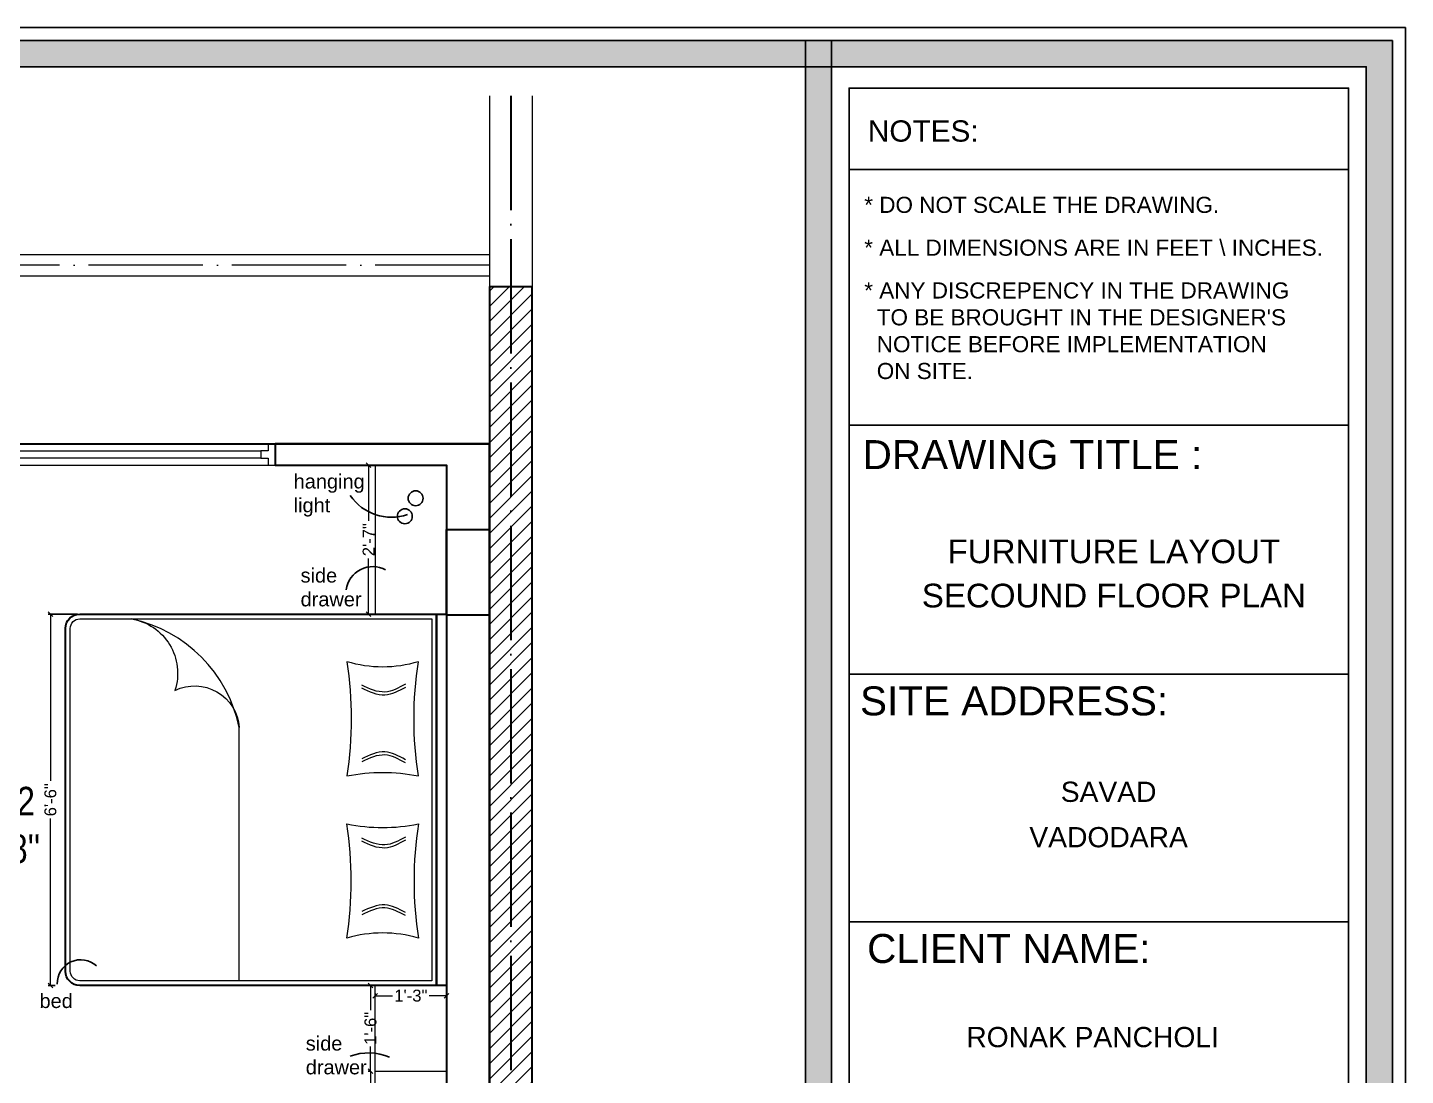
# Model space of a CAD drawing. Header units: millimetres. Extents: x 56222 to 154462, y -172610 to -121287.
# Drawn here: x 154163.2 to 154452.6, y -171547.1 to -171327 of the extents above; entities that cross this region are included whole.
import ezdxf
from ezdxf.enums import TextEntityAlignment as Align

# ---------------------------------------------------------------- set-up
doc = ezdxf.new("R2010")
doc.units = ezdxf.units.MM
doc.header["$MEASUREMENT"] = 0
doc.header["$PDMODE"] = 35
doc.linetypes.add('ACAD_ISO04W100', pattern=[30, 24, -3, 0, -3])
doc.layers.get('Defpoints').update_dxf_attribs({"color": 220})
for name, color, linetype, lineweight in [('COLUMN', 1, 'Continuous', 30), ('dim05', 1, 'Continuous', 13), ('FIRST FLOOR ( TEXT )', 7, 'Continuous', 9), ('FURNITURE', 34, 'Continuous', 9), ('GROUND FLOOR', 7, 'Continuous', 9), ('GROUND FLOOR  ( HATCH )', 251, 'Continuous', 9), ('Labelling', 1, 'Continuous', 25), ('NAME PLATE', 7, 'Continuous', 25), ('SECOND FLOOR', 7, 'Continuous', 9), ('SECOND FLOOR  ( PLINE )', 251, 'Continuous', 30), ('SECOND FLOOR ( DW_RAIL )', 7, 'Continuous', 9), ('wall', 7, 'Continuous', 30), ('X_PLOT', 1, 'Continuous', 9)]:
    doc.layers.add(name, color=color, linetype=linetype, lineweight=lineweight)
doc.styles.add('Arial', font='arial.ttf')
doc.styles.add('KATHA', font='swissc.ttf')
doc.styles.get("Standard").update_dxf_attribs({"font": 'arial.ttf', "height": 6})
doc.styles.add('style4', font='ARIALN.TTF')
doc.dimstyles.new('ISO-25', dxfattribs={"dimtxt": 2.5, "dimasz": 1, "dimexe": 0.5, "dimexo": 1, "dimtad": 0, "dimdec": 1, "dimlunit": 4, "dimtxsty": 'Standard', "dimblk": 'OBLIQUE', "dimcen": 2.5, "dimclrd": 1, "dimclre": 1, "dimclrt": 5, "dimadec": 0, "dimazin": 0, "dimtfac": 1, "dimtdec": 1, "dimtmove": 0, "dimatfit": 3, "dimfxl": 1, "dimlwd": -1, "dimarcsym": 0})

# ---------------------------------------------------------------- blocks, each defined once
blk = doc.blocks.new('_Oblique')
at = {"layer": 'wall', "color": 0, "lineweight": -2}
blk.add_line((-0.5, -0.5), (0.5, 0.5), dxfattribs=at)
blk = doc.blocks.new('*D456')
at = {"layer": 'Defpoints', "color": 0, "transparency": 16777216}
for p in [(154174.69, -171450.2), (154167.99, -171528.19), (154169.98, -171528.19)]:
    blk.add_point(p, dxfattribs=at)
at = {"layer": 'dim05', "color": 1, "linetype": 'Continuous', "lineweight": -2, "transparency": 16777216}
for p, q in [((154173.69, -171450.2), (154167.49, -171450.2)), ((154168.98, -171528.19), (154167.49, -171528.19))]:
    blk.add_line(p, q, dxfattribs=at)
at = {"layer": 'dim05', "color": 1, "linetype": 'Continuous', "transparency": 16777216}
for p, q in [((154167.99, -171450.2), (154167.99, -171485.24)), ((154167.99, -171528.19), (154167.99, -171493.15))]:
    blk.add_line(p, q, dxfattribs=at)
at = {"layer": 'dim05', "color": 1, "transparency": 16777216}
for p, rotation in [((154167.99, -171450.2), 90), ((154167.99, -171528.19), 270)]:
    blk.add_blockref('_Oblique', p, dxfattribs=dict(at, rotation=rotation))
at = {"layer": 'dim05', "color": 5, "lineweight": 25, "transparency": 16777216, "insert": (154167.99, -171489.19), "char_height": 2.5, "attachment_point": 5, "rotation": 90, "style": 'Arial'}
blk.add_mtext('6\'-6"', dxfattribs=at)
blk = doc.blocks.new('*D460')
at = {"layer": 'Defpoints', "color": 0, "transparency": 16777216}
for p in [(154251.19, -171418.93), (154234.81, -171450.2), (154251.19, -171450.2)]:
    blk.add_point(p, dxfattribs=at)
at = {"layer": 'dim05', "color": 1, "linetype": 'Continuous', "lineweight": -2, "transparency": 16777216}
for p, q in [((154250.19, -171418.93), (154234.31, -171418.93)), ((154250.19, -171450.2), (154234.31, -171450.2))]:
    blk.add_line(p, q, dxfattribs=at)
at = {"layer": 'dim05', "color": 1, "linetype": 'Continuous', "transparency": 16777216}
for p, q in [((154234.81, -171418.93), (154234.81, -171430.59)), ((154234.81, -171450.2), (154234.81, -171438.53))]:
    blk.add_line(p, q, dxfattribs=at)
at = {"layer": 'dim05', "color": 1, "transparency": 16777216}
for p, rotation in [((154234.81, -171418.93), 90), ((154234.81, -171450.2), 270)]:
    blk.add_blockref('_Oblique', p, dxfattribs=dict(at, rotation=rotation))
at = {"layer": 'dim05', "color": 5, "lineweight": 25, "transparency": 16777216, "insert": (154234.81, -171434.56), "char_height": 2.5, "attachment_point": 5, "rotation": 90, "style": 'Arial'}
blk.add_mtext('2\'-7"', dxfattribs=at)
blk = doc.blocks.new('*D461')
at = {"layer": 'Defpoints', "color": 0, "transparency": 16777216}
for p in [(154235.22, -171528.2), (154236.19, -171528.2), (154236.19, -171546.21)]:
    blk.add_point(p, dxfattribs=at)
at = {"layer": 'dim05', "color": 1, "linetype": 'Continuous', "lineweight": -2, "transparency": 16777216}
for p, q in [((154235.19, -171528.2), (154234.72, -171528.2)), ((154235.19, -171546.21), (154234.72, -171546.21))]:
    blk.add_line(p, q, dxfattribs=at)
at = {"layer": 'dim05', "color": 1, "linetype": 'Continuous', "transparency": 16777216}
for p, q in [((154235.22, -171528.2), (154235.22, -171533.37)), ((154235.22, -171546.21), (154235.22, -171541.03))]:
    blk.add_line(p, q, dxfattribs=at)
at = {"layer": 'dim05', "color": 1, "transparency": 16777216}
for p, rotation in [((154235.22, -171528.2), 90), ((154235.22, -171546.21), 270)]:
    blk.add_blockref('_Oblique', p, dxfattribs=dict(at, rotation=rotation))
at = {"layer": 'dim05', "color": 5, "lineweight": 25, "transparency": 16777216, "insert": (154235.22, -171537.2), "char_height": 2.5, "attachment_point": 5, "rotation": 90, "style": 'Arial'}
blk.add_mtext('1\'-6"', dxfattribs=at)
blk = doc.blocks.new('*D464')
at = {"layer": 'Defpoints', "color": 0, "transparency": 16777216}
for p in [(154236.19, -171546.21), (154235.22, -171570.43), (154236.19, -171570.43)]:
    blk.add_point(p, dxfattribs=at)
at = {"layer": 'dim05', "color": 1, "linetype": 'Continuous', "lineweight": -2, "transparency": 16777216}
for p, q in [((154235.19, -171546.21), (154234.72, -171546.21)), ((154235.19, -171570.43), (154234.72, -171570.43))]:
    blk.add_line(p, q, dxfattribs=at)
at = {"layer": 'dim05', "color": 1, "linetype": 'Continuous', "transparency": 16777216}
for p, q in [((154235.22, -171546.21), (154235.22, -171556.52)), ((154235.22, -171570.43), (154235.22, -171560.12))]:
    blk.add_line(p, q, dxfattribs=at)
at = {"layer": 'dim05', "color": 1, "transparency": 16777216}
for p, rotation in [((154235.22, -171546.21), 90), ((154235.22, -171570.43), 270)]:
    blk.add_blockref('_Oblique', p, dxfattribs=dict(at, rotation=rotation))
at = {"layer": 'dim05', "color": 5, "lineweight": 25, "transparency": 16777216, "insert": (154235.22, -171558.32), "char_height": 2.5, "attachment_point": 5, "rotation": 90, "style": 'Arial'}
blk.add_mtext("2'", dxfattribs=at)
blk = doc.blocks.new('*D465')
at = {"layer": 'Defpoints', "color": 0, "transparency": 16777216}
for p in [(154251.19, -171530.34), (154236.19, -171531.04), (154251.19, -171531.51)]:
    blk.add_point(p, dxfattribs=at)
at = {"layer": 'dim05', "color": 1, "linetype": 'Continuous', "lineweight": -2, "transparency": 16777216}
for p, q in [((154236.19, -171530.04), (154236.19, -171529.84)), ((154251.19, -171530.51), (154251.19, -171529.84))]:
    blk.add_line(p, q, dxfattribs=at)
at = {"layer": 'dim05', "color": 1, "linetype": 'Continuous', "transparency": 16777216}
for p, q in [((154236.19, -171530.34), (154239.86, -171530.34)), ((154251.19, -171530.34), (154247.52, -171530.34))]:
    blk.add_line(p, q, dxfattribs=at)
at = {"layer": 'dim05', "color": 1, "transparency": 16777216, "rotation": 180}
blk.add_blockref('_Oblique', (154236.19, -171530.34), dxfattribs=at)
at = {"layer": 'dim05', "color": 1, "transparency": 16777216}
blk.add_blockref('_Oblique', (154251.19, -171530.34), dxfattribs=at)
at = {"layer": 'dim05', "color": 5, "lineweight": 25, "transparency": 16777216, "insert": (154243.69, -171530.34), "char_height": 2.5, "attachment_point": 5, "style": 'Arial'}
blk.add_mtext('1\'-3"', dxfattribs=at)
blk = doc.blocks.new('LAYOUT FILE')
at = {"layer": 'NAME PLATE', "true_color": 0xd39e00}
h = blk.add_hatch(color=42, dxfattribs=at)
h.paths.add_polyline_path([(3346889.83, -513806.18), (3346889.83, -514260.7), (3347535.56, -514260.7), (3347535.56, -513806.18)])
h.paths.add_polyline_path([(3346894.36, -513810.71), (3347531.03, -513810.71), (3347531.03, -514256.17), (3346894.36, -514256.17)], flags=16)
blk.add_hatch(color=42, dxfattribs=at).paths.add_polyline_path([(3347433.6, -514256.17), (3347438.13, -514256.17), (3347438.13, -513806.18), (3347433.6, -513806.18)])
at = {"layer": 'NAME PLATE', "color": 42, "true_color": 0xd39e00}
for p, q in [((3347527.96, -513828.55), (3347441.2, -513828.55)), ((3347527.96, -513872.99), (3347441.2, -513872.99)), ((3347527.96, -513916.26), (3347441.2, -513916.26)), ((3347527.96, -513959.27), (3347441.2, -513959.27))]:
    blk.add_line(p, q, dxfattribs=at)
for points in [[(3346887.56, -513803.91), (3347537.83, -513803.91), (3347537.83, -514262.96), (3346887.56, -514262.96)], [(3346889.83, -513806.18), (3347535.56, -513806.18), (3347535.56, -514260.7), (3346889.83, -514260.7)], [(3347433.6, -514256.17), (3347433.6, -513806.18), (3347438.13, -513806.18), (3347438.13, -514256.17)], [(3346894.36, -513810.71), (3347531.03, -513810.71), (3347531.03, -514256.17), (3346894.36, -514256.17)], [(3347441.2, -514252.44), (3347441.2, -513814.44), (3347527.96, -513814.44), (3347527.96, -514252.44)]]:
    blk.add_lwpolyline(points, close=True, dxfattribs=at)
at = {"layer": 'NAME PLATE', "style": 'Arial'}
for s, height, p in [('NOTES:', 3.699, (3347454.07, -513823.73)), ('DRAWING TITLE : ', 5.0338, (3347474.01, -513880.61)), ('SITE ADDRESS:', 5.0338, (3347469.85, -513923.39)), ('CLIENT NAME:', 5.0338, (3347468.93, -513966.4))]:
    blk.add_text(s, height=height, dxfattribs=at).set_placement(p, align=Align.CENTER)
at = {"layer": 'NAME PLATE', "char_height": 2.7974, "width": 108.0765, "attachment_point": 1, "style": 'Arial'}
for s, insert in [('* DO NOT SCALE THE DRAWING.', (3347443.82, -513833.31, 0)), ('* ALL DIMENSIONS ARE IN FEET \\\\ INCHES.', (3347443.82, -513840.75, 0)), ("* ANY DISCREPENCY IN THE DRAWING \\P  TO BE BROUGHT IN THE DESIGNER'S\\P  NOTICE BEFORE IMPLEMENTATION \\P  ON SITE.", (3347443.82, -513848.18, 0))]:
    blk.add_mtext(s, dxfattribs=dict(at, insert=insert))

msp = doc.modelspace()

# ---------------------------------------------------------------- hatches: boundary and pattern name
at = {"layer": 'GROUND FLOOR  ( HATCH )'}
h = msp.add_hatch(dxfattribs=at)
h.set_pattern_fill('ANSI31', color=6, scale=18, style=0)
h.set_pattern_definition([(45, (37728.5049, -9105.756), (-1.590990258, 1.590990258), [])])
h.paths.add_polyline_path([(154269.1908, -171381.4304), (154260.1908, -171381.4304), (154260.1908, -171724.9305), (154269.1908, -171724.9305)])

# ---------------------------------------------------------------- linework, layer by layer
at = {"color": 5}
for centre in [(154244.6939, -171425.8765), (154242.4297, -171429.6548, -0.0704)]:
    msp.add_circle(centre, 1.5695, dxfattribs=at)
at = {"layer": 'COLUMN'}
msp.add_lwpolyline([(154251.1908, -171432.4304), (154260.1908, -171432.4304), (154260.1908, -171450.4304), (154251.1908, -171450.4305)], close=True, dxfattribs=at)
at = {"layer": 'Defpoints', "color": 6, "lineweight": 30}
msp.add_lwpolyline([(153859.6908, -171414.4304), (154260.1908, -171414.4304), (154260.1908, -171724.9304), (153859.6908, -171724.9304)], close=True, dxfattribs=at)
at = {"layer": 'FURNITURE'}
for p, q in [((154236.1908, -171418.9304), (154236.1908, -171450.1971)), ((154207.6652, -171527.1971), (154207.6652, -171474.0042)), ((154236.1908, -171570.4304), (154236.1908, -171528.1971)), ((154236.1908, -171546.2089), (154251.1908, -171546.2089))]:
    msp.add_line(p, q, dxfattribs=at)
at = {"layer": 'FURNITURE', "lineweight": 30}
msp.add_lwpolyline([(154171.1611, -171525.1971), (154171.1611, -171453.1971, -0.41421356), (154174.1611, -171450.1971), (154249.0919, -171450.1971), (154249.0919, -171528.1971), (154174.1611, -171528.1971, -0.41421356)], format="xyb", close=True, dxfattribs=at)
at = {"layer": 'FURNITURE'}
for points in [[(154172.1611, -171525.1971), (154172.1611, -171453.1971, -0.41421356), (154174.1611, -171451.1971), (154248.0919, -171451.1971), (154248.0919, -171527.1971), (154174.1611, -171527.1971, -0.41421356)], [(154194.144, -171466.2081, -0.52796512), (154207.6652, -171474.0042, 0.29648943), (154185.0225, -171451.1971, -0.4593765), (154194.144, -171466.2081)]]:
    msp.add_lwpolyline(points, format="xyb", close=True, dxfattribs=at)
at = {"layer": 'FURNITURE', "lineweight": 30}
msp.add_lwpolyline([(154249.0919, -171528.1971), (154249.0919, -171450.1971), (154251.1908, -171450.1971), (154251.1908, -171528.1971)], close=True, dxfattribs=at)
at = {"layer": 'FURNITURE', "elevation": -0.0053}
for points in [[(154230.271, -171484.1882, -0.10058607), (154245.271, -171484.1882, -0.07572579), (154245.271, -171460.1882, -0.14896716), (154230.271, -171460.1882, -0.0741156)], [(154230.271, -171494.2692, 0.10058607), (154245.271, -171494.2692, 0.07572579), (154245.271, -171518.2692, 0.14896716), (154230.271, -171518.2692, 0.0741156)]]:
    msp.add_lwpolyline(points, format="xyb", close=True, dxfattribs=at)
at = {"layer": 'FURNITURE'}
for points in [[(154242.5327, -171464.9299, -0.0053), (154241.1156, -171465.7019, -0.0053), (154238.122, -171467.3328, -0.0053), (154235.0053, -171465.8921, -0.0053), (154233.3639, -171465.1334, -0.0053)], [(154242.5327, -171465.5747, -0.0053), (154241.1156, -171466.3467, -0.0053), (154238.122, -171467.9775, -0.0053), (154235.0053, -171466.5369, -0.0053), (154233.3639, -171465.7782, -0.0053)], [(154242.5327, -171480.7657, -0.0053), (154241.1156, -171479.9938, -0.0053), (154238.122, -171478.3629, -0.0053), (154235.0053, -171479.8036, -0.0053), (154233.3639, -171480.5623, -0.0053)], [(154242.5327, -171481.4105, -0.0053), (154241.1156, -171480.6385, -0.0053), (154238.122, -171479.0077, -0.0053), (154235.0053, -171480.4483, -0.0053), (154233.3639, -171481.207, -0.0053)], [(154242.5327, -171497.0468, -0.0053), (154241.1156, -171497.8188, -0.0053), (154238.122, -171499.4497, -0.0053), (154235.0053, -171498.009, -0.0053), (154233.3639, -171497.2503, -0.0053)], [(154242.5327, -171497.6916, -0.0053), (154241.1156, -171498.4636, -0.0053), (154238.122, -171500.0944, -0.0053), (154235.0053, -171498.6538, -0.0053), (154233.3639, -171497.8951, -0.0053)], [(154242.5327, -171512.8826, -0.0053), (154241.1156, -171512.1107, -0.0053), (154238.122, -171510.4798, -0.0053), (154235.0053, -171511.9205, -0.0053), (154233.3639, -171512.6792, -0.0053)], [(154242.5327, -171513.5274, -0.0053), (154241.1156, -171512.7554, -0.0053), (154238.122, -171511.1246, -0.0053), (154235.0053, -171512.5652, -0.0053), (154233.3639, -171513.3239, -0.0053)]]:
    msp.add_open_spline(points, degree=3, knots=[0, 0, 0, 0, 4.57791705, 9.67113696, 9.67113696, 9.67113696, 9.67113696], dxfattribs=at)
at = {"layer": 'GROUND FLOOR'}
for p, q in [((154260.1908, -171341.3816), (154260.1908, -171862.3144)), ((154260.1908, -171341.3816), (154260.1908, -171438.4304)), ((154269.1908, -171341.3816), (154269.1908, -171862.3144)), ((153759.9408, -171374.6804), (154260.1908, -171374.6804)), ((153764.4408, -171379.1804), (154260.1908, -171379.1804))]:
    msp.add_line(p, q, dxfattribs=at)
at = {"layer": 'GROUND FLOOR', "color": 1, "linetype": 'ACAD_ISO04W100'}
msp.add_line((154264.6908, -171341.3816), (154264.6908, -171724.9304), dxfattribs=at)
msp.add_lwpolyline([(154260.1908, -171376.9304), (153762.1908, -171376.9304), (153762.1908, -171839.4304), (154260.1908, -171839.4304)], dxfattribs=at)
at = {"layer": 'GROUND FLOOR', "color": 6, "lineweight": 30}
msp.add_lwpolyline([(154269.1908, -171381.4304), (154260.1908, -171381.4304), (154260.1908, -171724.9305), (154269.1908, -171724.9305)], close=True, dxfattribs=at)
at = {"layer": 'Labelling', "color": 1}
for centre, radius, start, end in [((154239.592, -171419.3619, -0.0704), 10.4883, 214.491874, 289.025315), ((154235.6666, -171445.7923, -0.0704), 5.5741, 60.720153, 172.657333), ((154174.3626, -171527.72), 4.9265, 47.460959, 181.868625), ((154234.8691, -171553.2402, -0.0704), 10.9008, 66.578801, 111.08552)]:
    msp.add_arc(centre, radius, start, end, dxfattribs=at)
at = {"layer": 'SECOND FLOOR'}
for p, q in [((153859.6908, -171414.4304), (154260.1908, -171414.4304)), ((154215.1908, -171414.4304), (154215.1908, -171418.9304)), ((154104.1908, -171418.9304), (154251.1908, -171418.9304)), ((154251.1908, -171418.9304), (154251.1908, -171570.4304))]:
    msp.add_line(p, q, dxfattribs=at)
at = {"layer": 'SECOND FLOOR  ( PLINE )'}
msp.add_lwpolyline([(154260.1908, -171414.4304), (154215.1908, -171414.4304), (154215.1908, -171418.9304), (154251.1908, -171418.9304), (154251.1908, -171570.4304), (154219.6908, -171570.4304), (154219.6908, -171574.9304), (154251.1908, -171574.9304), (154251.1908, -171702.4304), (154186.6908, -171702.4304), (154186.6908, -171706.9304), (154251.1908, -171706.9304), (154251.1908, -171724.9304), (154260.1908, -171724.9304)], close=True, dxfattribs=at)
at = {"layer": 'SECOND FLOOR ( DW_RAIL )'}
msp.add_lwpolyline([(154215.1908, -171414.4304), (154213.6908, -171414.4304), (154213.6908, -171415.9304), (154212.1908, -171415.9304), (154212.1908, -171417.4304), (154158.1908, -171417.4304), (154158.1908, -171415.9304), (154156.6908, -171415.9304), (154156.6908, -171414.4304), (154155.1908, -171414.4304), (154155.1908, -171418.9304), (154156.6908, -171418.9304), (154156.6908, -171417.4304), (154158.1908, -171417.4304), (154158.1908, -171415.9304), (154212.1908, -171415.9304), (154212.1908, -171417.4304), (154213.6908, -171417.4304), (154213.6908, -171418.9304), (154215.1908, -171418.9304), (154215.1908, -171414.4304), (154155.1908, -171414.4304), (154155.1908, -171418.9304), (154215.1908, -171418.9304)], close=True, dxfattribs=at)
at = {"layer": 'X_PLOT', "linetype": 'ACAD_ISO04W100', "lineweight": 30}
msp.add_line((154264.6908, -171341.3816), (154264.6908, -171837.1804), dxfattribs=at)

# ---------------------------------------------------------------- block references
at = {"layer": 'NAME PLATE', "lineweight": 0, "xscale": 1.209046105522275, "yscale": 1.209046105522275, "zscale": 1.209046105522275}
msp.add_blockref('LAYOUT FILE', (-3892875.0004, 449885.6096, 0.1256), dxfattribs=at)

# ---------------------------------------------------------------- texts
at = {"layer": 'FIRST FLOOR ( TEXT )', "insert": (154143.9307, -171489.5149), "char_height": 6, "attachment_point": 5, "style": 'KATHA'}
msp.add_mtext("MASTER \\PBEDROOM-2\\P12'-3'' X 12'-8''", dxfattribs=at)
at = {"layer": 'Labelling', "color": 1, "char_height": 3, "width": 33.454272, "attachment_point": 5, "style": 'style4'}
for s, insert in [('\\A1;\\pxql;{\\fArial|b0|i0|c0|p34;hanging \\Plight}', (154235.8068, -171425.2698, -0.0704)), ('\\A1;\\pxql;{\\fArial|b0|i0|c0|p34;side \\Pdrawer}', (154237.2585, -171444.5888, -0.0704)), ('\\A1;\\pxql;{\\fArial|b0|i0|c0|p34;bed}', (154182.4296, -171531.4485)), ('\\A1;\\pxql;{\\fArial|b0|i0|c0|p34;side \\Pdrawer}', (154238.3476, -171542.8757, -0.0704))]:
    msp.add_mtext(s, dxfattribs=dict(at, insert=insert))
at = {"layer": 'NAME PLATE', "style": 'Arial'}
for s, height, p in [('FURNITURE LAYOUT', 4.972924, (154391.3371, -171439.504, 0.1256)), ('SECOUND FLOOR PLAN', 4.972924, (154391.3371, -171448.7866, 0.1256)), (' SAVAD ', 4.24568, (154390.2349, -171489.634, 0.1256)), ('VADODARA', 4.24568, (154390.2349, -171499.1656, 0.1256)), ('RONAK PANCHOLI    ', 4.245682, (154390.1729, -171541.1468, 0.1256))]:
    msp.add_text(s, height=height, dxfattribs=at).set_placement(p, align=Align.CENTER)

# ---------------------------------------------------------------- dimensions: what is measured, and where the dimension line sits
at = {"layer": 'dim05', "color": 27, "lineweight": 25, "true_color": 0x7d5120}
for base, p1, p2, override, picture, middle in [((154234.8052, -171450.1971), (154251.1908, -171418.9304), (154251.1908, -171450.1971), {"dimdec": 0, "dimtxsty": 'Arial'}, '*D460', (154234.8052, -171434.5638)), ((154167.9927, -171528.1884), (154174.6876, -171450.1971), (154169.9816, -171528.1884), {"dimtxsty": 'Arial'}, '*D456', (154167.9927, -171489.1928)), ((154235.2158, -171528.1971), (154236.1908, -171546.2089), (154236.1908, -171528.1971), {"dimtxsty": 'Arial'}, '*D461', (154235.2158, -171537.203)), ((154235.2158, -171570.4304), (154236.1908, -171546.2089), (154236.1908, -171570.4304), {"dimtxsty": 'Arial'}, '*D464', (154235.2158, -171558.3197))]:
    dim = msp.add_linear_dim(base=base, p1=p1, p2=p2, angle=90, dimstyle='ISO-25', override=override, dxfattribs=at)
    dim.commit()
    dim.dimension.update_dxf_attribs({"geometry": picture, "text_midpoint": middle})
dim = msp.add_linear_dim(base=(154251.1908, -171530.3394), p1=(154236.1908, -171531.0401), p2=(154251.1908, -171531.5072), dimstyle='ISO-25', override={"dimtxsty": 'Arial'}, dxfattribs=at)
dim.commit()
dim.dimension.update_dxf_attribs({"geometry": '*D465', "text_midpoint": (154243.6908, -171530.3394)})

doc.saveas('drawing.dxf')
